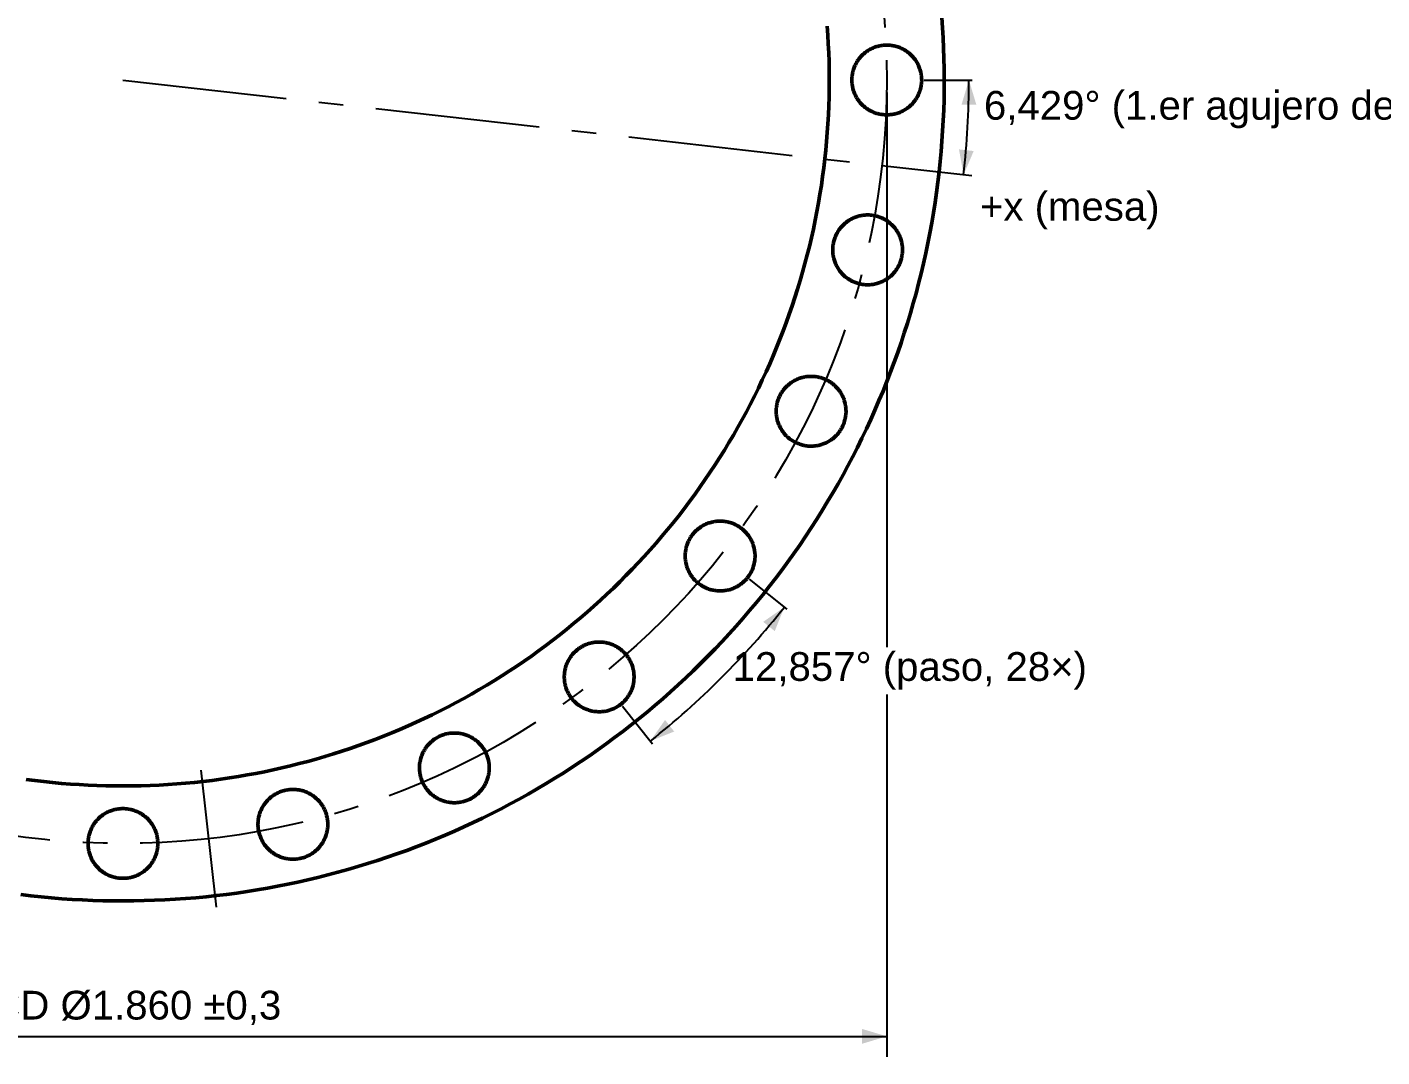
# Model space of a CAD drawing. Header units: millimetres. Extents: x 0 to 841, y 0 to 594.
# Drawn here: x 171.9 to 336.9, y 255.2 to 380.7 of the extents above; entities that cross this region are included whole.
import ezdxf
from ezdxf.enums import TextEntityAlignment as Align

# ---------------------------------------------------------------- set-up
doc = ezdxf.new("R2010")
doc.units = ezdxf.units.MM
doc.linetypes.add('EJE', pattern=[31, 20, -4, 3, -4])
doc.linetypes.add('FANTASMA', pattern=[35, 18, -4, 3, -3, 3, -4])
for name, color, linetype, lineweight in [('COTA', 7, 'CONTINUOUS', 25), ('EJE', 7, 'EJE', 25), ('FANT', 7, 'FANTASMA', 25), ('TXT', 7, 'CONTINUOUS', 25), ('VIS', 7, 'CONTINUOUS', 50)]:
    doc.layers.add(name, color=color, linetype=linetype, lineweight=lineweight)
doc.styles.add('STD', font='LiberationSans-Regular.ttf')

msp = doc.modelspace()

# ---------------------------------------------------------------- linework, layer by layer
at = {"layer": 'COTA'}
for p, q in [((281.16, 374.22), (287.01, 374.22)), ((276.61, 372.72), (276.61, 305.13)), ((259.87, 313.4), (264.45, 309.76)), ((276.61, 299.38), (276.61, 255.23)), ((244.43, 297.96), (248.08, 293.38)), ((90.61, 257.73), (276.61, 257.73))]:
    msp.add_line(p, q, dxfattribs=at)
for start, end in [(-6.4286, 0), (308.5714, 321.4286)]:
    msp.add_arc((183.61, 374.22), 103, start, end, dxfattribs=at)
for points in [[(286.61, 374.22), (285.71, 371.22), (287.51, 371.22)], [(285.96, 362.69), (287.19, 365.57), (285.4, 365.77)], [(264.14, 310.01), (261.56, 308.22), (262.97, 307.1)], [(247.83, 293.7), (250.73, 294.86), (249.61, 296.27)], [(276.61, 257.73), (273.61, 258.63), (273.61, 256.83)]]:
    msp.add_solid(points, dxfattribs=at)
at = {"layer": 'EJE'}
msp.add_line((183.61, 374.22), (286.95, 362.58), dxfattribs=at)
msp.add_circle((183.61, 374.22), 93, dxfattribs=at)
at = {"layer": 'FANT'}
msp.add_line((193.08, 290.16), (194.96, 273.46), dxfattribs=at)
at = {"layer": 'VIS'}
for points in [[(282.98, 363.03), (283.11, 364.28), (283.23, 365.53), (283.33, 366.78), (283.41, 368.04), (283.48, 369.29), (283.54, 370.55), (283.58, 371.8), (283.6, 373.06), (283.61, 374.31), (283.6, 375.57), (283.57, 376.83), (283.53, 378.08), (283.48, 379.34), (283.4, 380.59), (283.32, 381.85)], [(269.07, 364.6), (269.18, 365.67), (269.28, 366.75), (269.37, 367.82), (269.44, 368.9), (269.5, 369.98), (269.55, 371.06), (269.58, 372.14), (269.6, 373.22), (269.61, 374.3), (269.6, 375.38), (269.58, 376.46), (269.54, 377.54), (269.49, 378.62), (269.43, 379.7), (269.36, 380.78)], [(280.83, 373.75), (280.81, 373.63), (280.8, 373.51), (280.77, 373.39), (280.75, 373.28), (280.72, 373.16), (280.69, 373.04), (280.65, 372.93), (280.62, 372.81), (280.57, 372.7), (280.53, 372.59), (280.48, 372.48), (280.43, 372.37), (280.38, 372.26), (280.32, 372.16), (280.26, 372.05), (280.2, 371.95), (280.13, 371.85), (280.06, 371.75), (279.99, 371.65), (279.92, 371.56), (279.84, 371.47), (279.76, 371.38), (279.68, 371.29), (279.59, 371.2), (279.51, 371.12), (279.42, 371.04), (279.33, 370.96), (279.23, 370.88), (279.14, 370.81), (279.04, 370.74), (278.94, 370.67), (278.84, 370.61), (278.74, 370.55), (278.63, 370.49), (278.52, 370.43), (278.42, 370.38), (278.31, 370.33), (278.2, 370.28), (278.08, 370.24), (277.97, 370.2), (277.86, 370.16), (277.74, 370.13), (277.62, 370.1), (277.51, 370.07), (277.39, 370.05), (277.27, 370.03), (277.15, 370.01), (277.03, 370), (276.91, 369.99), (276.79, 369.98), (276.67, 369.98), (276.55, 369.98), (276.43, 369.98), (276.31, 369.99), (276.19, 370), (276.07, 370.01), (275.95, 370.03), (275.83, 370.05), (275.72, 370.07), (275.6, 370.1), (275.48, 370.13), (275.37, 370.16), (275.25, 370.2), (275.14, 370.24), (275.03, 370.28), (274.91, 370.33), (274.81, 370.38), (274.7, 370.43), (274.59, 370.48), (274.49, 370.54), (274.38, 370.6), (274.28, 370.67), (274.18, 370.74), (274.08, 370.81), (273.99, 370.88), (273.89, 370.95), (273.8, 371.03), (273.71, 371.11), (273.63, 371.2), (273.54, 371.28), (273.46, 371.37), (273.38, 371.46), (273.3, 371.55), (273.23, 371.65), (273.16, 371.74), (273.09, 371.84), (273.02, 371.94), (272.96, 372.04), (272.9, 372.15), (272.84, 372.25), (272.79, 372.36), (272.74, 372.47), (272.69, 372.58), (272.64, 372.69), (272.6, 372.81), (272.56, 372.92), (272.53, 373.03), (272.49, 373.15), (272.47, 373.27), (272.44, 373.38), (272.42, 373.5), (272.4, 373.62), (272.38, 373.74), (272.37, 373.86), (272.36, 373.98), (272.36, 374.1), (272.36, 374.22), (272.36, 374.34), (272.36, 374.46), (272.37, 374.58), (272.38, 374.7), (272.4, 374.82), (272.42, 374.94), (272.44, 375.06), (272.46, 375.17), (272.49, 375.29), (272.52, 375.41), (272.56, 375.52), (272.6, 375.64), (272.64, 375.75), (272.68, 375.86), (272.73, 375.97), (272.78, 376.08), (272.84, 376.19), (272.89, 376.29), (272.95, 376.4), (273.02, 376.5), (273.08, 376.6), (273.15, 376.7), (273.22, 376.8), (273.3, 376.89), (273.37, 376.98), (273.45, 377.07), (273.54, 377.16), (273.62, 377.25), (273.71, 377.33), (273.8, 377.41), (273.89, 377.49), (273.98, 377.57), (274.08, 377.64), (274.17, 377.71), (274.27, 377.78), (274.37, 377.84), (274.48, 377.9), (274.58, 377.96), (274.69, 378.02), (274.8, 378.07), (274.91, 378.12), (275.02, 378.17), (275.13, 378.21), (275.24, 378.25), (275.36, 378.29), (275.47, 378.32), (275.59, 378.35), (275.71, 378.38), (275.82, 378.4), (275.94, 378.42), (276.06, 378.44), (276.18, 378.45), (276.3, 378.46), (276.42, 378.47), (276.54, 378.47), (276.66, 378.47), (276.78, 378.47), (276.9, 378.46), (277.02, 378.45), (277.14, 378.44), (277.26, 378.42), (277.38, 378.4), (277.5, 378.38), (277.62, 378.35), (277.73, 378.32), (277.85, 378.29), (277.96, 378.25), (278.07, 378.21), (278.19, 378.17), (278.3, 378.12), (278.41, 378.07), (278.52, 378.02), (278.62, 377.97), (278.73, 377.91), (278.83, 377.85), (278.93, 377.78), (279.03, 377.71), (279.13, 377.64), (279.23, 377.57), (279.32, 377.5), (279.41, 377.42), (279.5, 377.34), (279.59, 377.25), (279.67, 377.17), (279.75, 377.08), (279.83, 376.99), (279.91, 376.9), (279.98, 376.8), (280.06, 376.71), (280.13, 376.61), (280.19, 376.51), (280.25, 376.41), (280.31, 376.3), (280.37, 376.2), (280.43, 376.09), (280.48, 375.98), (280.53, 375.87), (280.57, 375.76), (280.61, 375.64), (280.65, 375.53), (280.69, 375.42), (280.72, 375.3), (280.75, 375.18), (280.77, 375.07), (280.79, 374.95), (280.81, 374.83), (280.83, 374.71), (280.84, 374.59), (280.85, 374.47), (280.85, 374.35), (280.86, 374.23), (280.86, 374.11), (280.85, 373.99), (280.84, 373.87), (280.83, 373.75)], [(171.83, 289.03), (172.9, 288.89), (173.98, 288.77), (175.05, 288.65), (176.13, 288.55), (177.21, 288.46), (178.28, 288.39), (179.36, 288.33), (180.44, 288.28), (181.52, 288.25), (182.6, 288.23), (183.68, 288.23), (184.76, 288.23), (185.84, 288.25), (186.93, 288.29), (188, 288.34), (189.08, 288.4), (190.16, 288.48), (191.24, 288.56), (192.31, 288.67), (193.39, 288.78), (194.46, 288.91), (195.53, 289.06), (196.6, 289.21), (197.67, 289.38), (198.73, 289.57), (199.8, 289.76), (200.86, 289.97), (201.91, 290.2), (202.97, 290.43), (204.02, 290.68), (205.07, 290.95), (206.11, 291.22), (207.15, 291.51), (208.19, 291.81), (209.23, 292.13), (210.26, 292.46), (211.28, 292.8), (212.3, 293.15), (213.32, 293.52), (214.33, 293.9), (215.34, 294.29), (216.34, 294.7), (217.34, 295.12), (218.33, 295.55), (219.31, 295.99), (220.29, 296.44), (221.27, 296.91), (222.24, 297.39), (223.2, 297.88), (224.16, 298.38), (225.11, 298.9), (226.05, 299.43), (226.98, 299.97), (227.91, 300.52), (228.84, 301.08), (229.75, 301.65), (230.66, 302.24), (231.56, 302.84), (232.46, 303.45), (233.34, 304.06), (234.22, 304.69), (235.09, 305.34), (235.95, 305.99), (236.8, 306.65), (237.65, 307.33), (238.48, 308.01), (239.31, 308.7), (240.13, 309.41), (240.94, 310.13), (241.74, 310.85), (242.53, 311.59), (243.32, 312.33), (244.09, 313.09), (244.85, 313.85), (245.61, 314.63), (246.35, 315.41), (247.08, 316.2), (247.81, 317.01), (248.52, 317.82), (249.23, 318.64), (249.92, 319.47), (250.6, 320.3), (251.28, 321.15), (251.94, 322), (252.59, 322.87), (253.23, 323.74), (253.86, 324.62), (254.47, 325.5), (255.08, 326.4), (255.68, 327.3), (256.26, 328.21), (256.83, 329.13), (257.39, 330.05), (257.94, 330.98), (258.48, 331.92), (259.01, 332.86), (259.52, 333.81), (260.02, 334.77), (260.51, 335.73), (260.99, 336.7), (261.45, 337.68), (261.91, 338.66), (262.35, 339.65), (262.78, 340.64), (263.19, 341.64), (263.6, 342.64), (263.99, 343.65), (264.36, 344.66), (264.73, 345.68), (265.08, 346.7), (265.42, 347.72), (265.75, 348.75), (266.06, 349.79), (266.36, 350.83), (266.65, 351.87), (266.92, 352.91), (267.19, 353.96), (267.43, 355.01), (267.67, 356.07), (267.89, 357.13), (268.1, 358.19), (268.29, 359.25), (268.47, 360.31), (268.64, 361.38), (268.8, 362.45), (268.94, 363.52), (269.07, 364.6)], [(171.16, 275), (172.41, 274.85), (173.66, 274.72), (174.91, 274.6), (176.16, 274.5), (177.42, 274.42), (178.67, 274.35), (179.93, 274.29), (181.18, 274.25), (182.44, 274.23), (183.7, 274.23), (184.95, 274.23), (186.21, 274.26), (187.47, 274.3), (188.72, 274.36), (189.98, 274.43), (191.23, 274.52), (192.48, 274.62), (193.73, 274.74), (194.98, 274.87), (196.23, 275.02), (197.47, 275.19), (198.72, 275.37), (199.96, 275.57), (201.2, 275.78), (202.43, 276.01), (203.67, 276.26), (204.9, 276.52), (206.12, 276.79), (207.34, 277.08), (208.56, 277.39), (209.78, 277.71), (210.99, 278.05), (212.19, 278.4), (213.4, 278.77), (214.59, 279.15), (215.79, 279.54), (216.97, 279.96), (218.16, 280.38), (219.33, 280.82), (220.5, 281.28), (221.67, 281.75), (222.83, 282.24), (223.98, 282.74), (225.13, 283.25), (226.27, 283.78), (227.4, 284.32), (228.53, 284.88), (229.64, 285.45), (230.76, 286.04), (231.86, 286.64), (232.96, 287.25), (234.05, 287.88), (235.13, 288.52), (236.2, 289.17), (237.27, 289.84), (238.32, 290.52), (239.37, 291.22), (240.41, 291.92), (241.44, 292.64), (242.46, 293.38), (243.47, 294.12), (244.47, 294.88), (245.46, 295.65), (246.45, 296.44), (247.42, 297.23), (248.38, 298.04), (249.33, 298.86), (250.27, 299.69), (251.21, 300.53), (252.13, 301.39), (253.04, 302.26), (253.94, 303.13), (254.82, 304.02), (255.7, 304.92), (256.56, 305.84), (257.42, 306.76), (258.26, 307.69), (259.09, 308.63), (259.91, 309.59), (260.72, 310.55), (261.51, 311.53), (262.29, 312.51), (263.06, 313.5), (263.82, 314.51), (264.56, 315.52), (265.29, 316.54), (266.01, 317.57), (266.72, 318.61), (267.41, 319.66), (268.09, 320.72), (268.75, 321.78), (269.41, 322.86), (270.04, 323.94), (270.67, 325.03), (271.28, 326.13), (271.88, 327.23), (272.46, 328.35), (273.03, 329.47), (273.59, 330.59), (274.13, 331.73), (274.65, 332.87), (275.17, 334.02), (275.66, 335.17), (276.15, 336.33), (276.62, 337.5), (277.07, 338.67), (277.51, 339.84), (277.94, 341.03), (278.35, 342.22), (278.74, 343.41), (279.12, 344.61), (279.48, 345.81), (279.83, 347.02), (280.17, 348.23), (280.49, 349.44), (280.79, 350.66), (281.08, 351.89), (281.35, 353.11), (281.61, 354.34), (281.85, 355.58), (282.08, 356.81), (282.29, 358.05), (282.49, 359.29), (282.67, 360.53), (282.83, 361.78), (282.98, 363.03)], [(278.5, 353.05), (278.48, 352.94), (278.46, 352.82), (278.44, 352.7), (278.42, 352.58), (278.39, 352.46), (278.36, 352.35), (278.32, 352.23), (278.28, 352.12), (278.24, 352.01), (278.2, 351.89), (278.15, 351.78), (278.1, 351.67), (278.04, 351.57), (277.99, 351.46), (277.93, 351.36), (277.86, 351.25), (277.8, 351.15), (277.73, 351.06), (277.66, 350.96), (277.58, 350.86), (277.51, 350.77), (277.43, 350.68), (277.35, 350.59), (277.26, 350.51), (277.18, 350.42), (277.09, 350.34), (276.99, 350.26), (276.9, 350.19), (276.81, 350.12), (276.71, 350.05), (276.61, 349.98), (276.51, 349.91), (276.4, 349.85), (276.3, 349.79), (276.19, 349.74), (276.08, 349.68), (275.97, 349.64), (275.86, 349.59), (275.75, 349.55), (275.64, 349.51), (275.52, 349.47), (275.41, 349.43), (275.29, 349.4), (275.17, 349.38), (275.06, 349.35), (274.94, 349.33), (274.82, 349.32), (274.7, 349.3), (274.58, 349.29), (274.46, 349.28), (274.34, 349.28), (274.22, 349.28), (274.1, 349.28), (273.98, 349.29), (273.86, 349.3), (273.74, 349.31), (273.62, 349.33), (273.5, 349.35), (273.38, 349.38), (273.27, 349.4), (273.15, 349.43), (273.03, 349.47), (272.92, 349.5), (272.81, 349.54), (272.69, 349.59), (272.58, 349.63), (272.47, 349.68), (272.37, 349.73), (272.26, 349.79), (272.15, 349.85), (272.05, 349.91), (271.95, 349.97), (271.85, 350.04), (271.75, 350.11), (271.66, 350.18), (271.56, 350.26), (271.47, 350.34), (271.38, 350.42), (271.29, 350.5), (271.21, 350.59), (271.13, 350.67), (271.05, 350.76), (270.97, 350.86), (270.9, 350.95), (270.82, 351.05), (270.76, 351.15), (270.69, 351.25), (270.63, 351.35), (270.57, 351.45), (270.51, 351.56), (270.46, 351.67), (270.4, 351.78), (270.36, 351.89), (270.31, 352), (270.27, 352.11), (270.23, 352.22), (270.2, 352.34), (270.16, 352.46), (270.13, 352.57), (270.11, 352.69), (270.09, 352.81), (270.07, 352.93), (270.05, 353.05), (270.04, 353.17), (270.03, 353.29), (270.03, 353.41), (270.02, 353.53), (270.03, 353.65), (270.03, 353.77), (270.04, 353.89), (270.05, 354.01), (270.07, 354.13), (270.09, 354.24), (270.11, 354.36), (270.13, 354.48), (270.16, 354.6), (270.19, 354.71), (270.23, 354.83), (270.27, 354.94), (270.31, 355.06), (270.35, 355.17), (270.4, 355.28), (270.45, 355.39), (270.51, 355.49), (270.56, 355.6), (270.62, 355.7), (270.69, 355.81), (270.75, 355.91), (270.82, 356.01), (270.89, 356.1), (270.97, 356.2), (271.04, 356.29), (271.12, 356.38), (271.2, 356.47), (271.29, 356.55), (271.37, 356.64), (271.46, 356.72), (271.56, 356.8), (271.65, 356.87), (271.74, 356.94), (271.84, 357.02), (271.94, 357.08), (272.04, 357.15), (272.15, 357.21), (272.25, 357.27), (272.36, 357.32), (272.47, 357.38), (272.58, 357.43), (272.69, 357.47), (272.8, 357.52), (272.91, 357.56), (273.03, 357.59), (273.14, 357.63), (273.26, 357.66), (273.38, 357.68), (273.49, 357.71), (273.61, 357.73), (273.73, 357.75), (273.85, 357.76), (273.97, 357.77), (274.09, 357.78), (274.21, 357.78), (274.33, 357.78), (274.45, 357.78), (274.57, 357.77), (274.69, 357.76), (274.81, 357.75), (274.93, 357.73), (275.05, 357.71), (275.17, 357.69), (275.28, 357.66), (275.4, 357.63), (275.52, 357.6), (275.63, 357.56), (275.74, 357.52), (275.86, 357.48), (275.97, 357.43), (276.08, 357.38), (276.18, 357.33), (276.29, 357.27), (276.4, 357.21), (276.5, 357.15), (276.6, 357.09), (276.7, 357.02), (276.8, 356.95), (276.89, 356.88), (276.99, 356.8), (277.08, 356.72), (277.17, 356.64), (277.26, 356.56), (277.34, 356.47), (277.42, 356.39), (277.5, 356.3), (277.58, 356.2), (277.65, 356.11), (277.72, 356.01), (277.79, 355.91), (277.86, 355.81), (277.92, 355.71), (277.98, 355.61), (278.04, 355.5), (278.09, 355.39), (278.15, 355.29), (278.19, 355.17), (278.24, 355.06), (278.28, 354.95), (278.32, 354.84), (278.35, 354.72), (278.39, 354.61), (278.42, 354.49), (278.44, 354.37), (278.46, 354.25), (278.48, 354.13), (278.5, 354.01), (278.51, 353.9), (278.52, 353.78), (278.52, 353.66), (278.52, 353.53), (278.52, 353.41), (278.52, 353.29), (278.51, 353.17), (278.5, 353.05)], [(271.62, 333.4), (271.6, 333.28), (271.59, 333.16), (271.56, 333.04), (271.54, 332.92), (271.51, 332.81), (271.48, 332.69), (271.44, 332.58), (271.41, 332.46), (271.36, 332.35), (271.32, 332.24), (271.27, 332.13), (271.22, 332.02), (271.17, 331.91), (271.11, 331.8), (271.05, 331.7), (270.99, 331.6), (270.92, 331.5), (270.85, 331.4), (270.78, 331.3), (270.71, 331.21), (270.63, 331.11), (270.55, 331.02), (270.47, 330.94), (270.38, 330.85), (270.3, 330.77), (270.21, 330.69), (270.12, 330.61), (270.02, 330.53), (269.93, 330.46), (269.83, 330.39), (269.73, 330.32), (269.63, 330.26), (269.53, 330.2), (269.42, 330.14), (269.31, 330.08), (269.21, 330.03), (269.1, 329.98), (268.99, 329.93), (268.87, 329.89), (268.76, 329.85), (268.65, 329.81), (268.53, 329.78), (268.41, 329.75), (268.3, 329.72), (268.18, 329.7), (268.06, 329.68), (267.94, 329.66), (267.82, 329.65), (267.7, 329.63), (267.58, 329.63), (267.46, 329.62), (267.34, 329.62), (267.22, 329.63), (267.1, 329.63), (266.98, 329.64), (266.86, 329.66), (266.74, 329.67), (266.62, 329.69), (266.51, 329.72), (266.39, 329.75), (266.27, 329.78), (266.16, 329.81), (266.04, 329.85), (265.93, 329.89), (265.82, 329.93), (265.71, 329.97), (265.6, 330.02), (265.49, 330.08), (265.38, 330.13), (265.28, 330.19), (265.17, 330.25), (265.07, 330.32), (264.97, 330.38), (264.87, 330.45), (264.78, 330.53), (264.68, 330.6), (264.59, 330.68), (264.5, 330.76), (264.42, 330.84), (264.33, 330.93), (264.25, 331.02), (264.17, 331.11), (264.09, 331.2), (264.02, 331.3), (263.95, 331.39), (263.88, 331.49), (263.81, 331.59), (263.75, 331.69), (263.69, 331.8), (263.63, 331.9), (263.58, 332.01), (263.53, 332.12), (263.48, 332.23), (263.43, 332.34), (263.39, 332.45), (263.35, 332.57), (263.32, 332.68), (263.28, 332.8), (263.26, 332.92), (263.23, 333.03), (263.21, 333.15), (263.19, 333.27), (263.17, 333.39), (263.16, 333.51), (263.15, 333.63), (263.15, 333.75), (263.15, 333.87), (263.15, 333.99), (263.15, 334.11), (263.16, 334.23), (263.17, 334.35), (263.19, 334.47), (263.21, 334.59), (263.23, 334.71), (263.25, 334.82), (263.28, 334.94), (263.31, 335.06), (263.35, 335.17), (263.39, 335.29), (263.43, 335.4), (263.47, 335.51), (263.52, 335.62), (263.57, 335.73), (263.63, 335.84), (263.68, 335.94), (263.74, 336.05), (263.81, 336.15), (263.87, 336.25), (263.94, 336.35), (264.01, 336.45), (264.09, 336.54), (264.16, 336.63), (264.24, 336.72), (264.33, 336.81), (264.41, 336.9), (264.5, 336.98), (264.59, 337.06), (264.68, 337.14), (264.77, 337.22), (264.87, 337.29), (264.96, 337.36), (265.06, 337.43), (265.16, 337.49), (265.27, 337.55), (265.37, 337.61), (265.48, 337.67), (265.59, 337.72), (265.7, 337.77), (265.81, 337.82), (265.92, 337.86), (266.03, 337.9), (266.15, 337.94), (266.26, 337.97), (266.38, 338), (266.5, 338.03), (266.62, 338.05), (266.73, 338.07), (266.85, 338.09), (266.97, 338.1), (267.09, 338.11), (267.21, 338.12), (267.33, 338.12), (267.45, 338.12), (267.57, 338.12), (267.69, 338.11), (267.81, 338.1), (267.93, 338.09), (268.05, 338.07), (268.17, 338.05), (268.29, 338.03), (268.41, 338), (268.52, 337.97), (268.64, 337.94), (268.75, 337.9), (268.87, 337.86), (268.98, 337.82), (269.09, 337.77), (269.2, 337.72), (269.31, 337.67), (269.41, 337.62), (269.52, 337.56), (269.62, 337.5), (269.72, 337.43), (269.82, 337.36), (269.92, 337.29), (270.02, 337.22), (270.11, 337.15), (270.2, 337.07), (270.29, 336.99), (270.38, 336.9), (270.46, 336.82), (270.54, 336.73), (270.62, 336.64), (270.7, 336.55), (270.77, 336.45), (270.85, 336.36), (270.92, 336.26), (270.98, 336.16), (271.04, 336.05), (271.1, 335.95), (271.16, 335.84), (271.22, 335.74), (271.27, 335.63), (271.32, 335.52), (271.36, 335.41), (271.4, 335.29), (271.44, 335.18), (271.48, 335.06), (271.51, 334.95), (271.54, 334.83), (271.56, 334.71), (271.58, 334.6), (271.6, 334.48), (271.62, 334.36), (271.63, 334.24), (271.64, 334.12), (271.64, 334), (271.65, 333.88), (271.65, 333.76), (271.64, 333.64), (271.63, 333.52), (271.62, 333.4)], [(260.54, 315.76), (260.53, 315.65), (260.51, 315.53), (260.48, 315.41), (260.46, 315.29), (260.43, 315.17), (260.4, 315.06), (260.36, 314.94), (260.33, 314.83), (260.28, 314.72), (260.24, 314.6), (260.19, 314.49), (260.14, 314.38), (260.09, 314.28), (260.03, 314.17), (259.97, 314.07), (259.91, 313.96), (259.84, 313.86), (259.77, 313.77), (259.7, 313.67), (259.63, 313.57), (259.55, 313.48), (259.47, 313.39), (259.39, 313.3), (259.3, 313.22), (259.22, 313.13), (259.13, 313.05), (259.04, 312.97), (258.94, 312.9), (258.85, 312.83), (258.75, 312.76), (258.65, 312.69), (258.55, 312.62), (258.45, 312.56), (258.34, 312.5), (258.23, 312.45), (258.13, 312.39), (258.02, 312.35), (257.91, 312.3), (257.79, 312.26), (257.68, 312.21), (257.57, 312.18), (257.45, 312.14), (257.33, 312.11), (257.22, 312.09), (257.1, 312.06), (256.98, 312.04), (256.86, 312.03), (256.74, 312.01), (256.62, 312), (256.5, 311.99), (256.38, 311.99), (256.26, 311.99), (256.14, 311.99), (256.02, 312), (255.9, 312.01), (255.78, 312.02), (255.66, 312.04), (255.54, 312.06), (255.43, 312.08), (255.31, 312.11), (255.19, 312.14), (255.08, 312.18), (254.96, 312.21), (254.85, 312.25), (254.74, 312.3), (254.63, 312.34), (254.52, 312.39), (254.41, 312.44), (254.3, 312.5), (254.2, 312.56), (254.09, 312.62), (253.99, 312.68), (253.89, 312.75), (253.79, 312.82), (253.7, 312.89), (253.6, 312.97), (253.51, 313.05), (253.42, 313.13), (253.34, 313.21), (253.25, 313.3), (253.17, 313.38), (253.09, 313.47), (253.01, 313.57), (252.94, 313.66), (252.87, 313.76), (252.8, 313.86), (252.73, 313.96), (252.67, 314.06), (252.61, 314.16), (252.55, 314.27), (252.5, 314.38), (252.45, 314.49), (252.4, 314.6), (252.35, 314.71), (252.31, 314.82), (252.27, 314.93), (252.24, 315.05), (252.21, 315.17), (252.18, 315.28), (252.15, 315.4), (252.13, 315.52), (252.11, 315.64), (252.09, 315.76), (252.08, 315.88), (252.07, 316), (252.07, 316.12), (252.07, 316.24), (252.07, 316.36), (252.07, 316.48), (252.08, 316.6), (252.09, 316.72), (252.11, 316.84), (252.13, 316.95), (252.15, 317.07), (252.17, 317.19), (252.2, 317.31), (252.23, 317.42), (252.27, 317.54), (252.31, 317.65), (252.35, 317.77), (252.39, 317.88), (252.44, 317.99), (252.49, 318.1), (252.55, 318.2), (252.6, 318.31), (252.66, 318.41), (252.73, 318.52), (252.79, 318.62), (252.86, 318.72), (252.93, 318.81), (253.01, 318.91), (253.08, 319), (253.16, 319.09), (253.25, 319.18), (253.33, 319.26), (253.42, 319.35), (253.51, 319.43), (253.6, 319.51), (253.69, 319.58), (253.79, 319.65), (253.88, 319.73), (253.98, 319.79), (254.08, 319.86), (254.19, 319.92), (254.29, 319.98), (254.4, 320.03), (254.51, 320.09), (254.62, 320.14), (254.73, 320.18), (254.84, 320.23), (254.95, 320.27), (255.07, 320.3), (255.18, 320.34), (255.3, 320.37), (255.42, 320.39), (255.54, 320.42), (255.65, 320.44), (255.77, 320.46), (255.89, 320.47), (256.01, 320.48), (256.13, 320.49), (256.25, 320.49), (256.37, 320.49), (256.49, 320.49), (256.61, 320.48), (256.73, 320.47), (256.85, 320.46), (256.97, 320.44), (257.09, 320.42), (257.21, 320.4), (257.33, 320.37), (257.44, 320.34), (257.56, 320.31), (257.67, 320.27), (257.79, 320.23), (257.9, 320.19), (258.01, 320.14), (258.12, 320.09), (258.23, 320.04), (258.33, 319.98), (258.44, 319.92), (258.54, 319.86), (258.64, 319.8), (258.74, 319.73), (258.84, 319.66), (258.94, 319.59), (259.03, 319.51), (259.12, 319.43), (259.21, 319.35), (259.3, 319.27), (259.38, 319.18), (259.46, 319.1), (259.54, 319.01), (259.62, 318.91), (259.7, 318.82), (259.77, 318.72), (259.84, 318.62), (259.9, 318.52), (259.96, 318.42), (260.03, 318.32), (260.08, 318.21), (260.14, 318.1), (260.19, 317.99), (260.24, 317.88), (260.28, 317.77), (260.32, 317.66), (260.36, 317.55), (260.4, 317.43), (260.43, 317.32), (260.46, 317.2), (260.48, 317.08), (260.51, 316.96), (260.52, 316.84), (260.54, 316.72), (260.55, 316.61), (260.56, 316.49), (260.57, 316.37), (260.57, 316.24), (260.57, 316.12), (260.56, 316), (260.55, 315.88), (260.54, 315.76)], [(245.81, 301.04), (245.8, 300.92), (245.78, 300.8), (245.76, 300.68), (245.73, 300.56), (245.71, 300.45), (245.67, 300.33), (245.64, 300.22), (245.6, 300.1), (245.56, 299.99), (245.51, 299.88), (245.47, 299.77), (245.41, 299.66), (245.36, 299.55), (245.3, 299.45), (245.24, 299.34), (245.18, 299.24), (245.11, 299.14), (245.05, 299.04), (244.97, 298.94), (244.9, 298.85), (244.82, 298.76), (244.74, 298.67), (244.66, 298.58), (244.58, 298.49), (244.49, 298.41), (244.4, 298.33), (244.31, 298.25), (244.22, 298.17), (244.12, 298.1), (244.02, 298.03), (243.92, 297.96), (243.82, 297.9), (243.72, 297.84), (243.61, 297.78), (243.51, 297.72), (243.4, 297.67), (243.29, 297.62), (243.18, 297.57), (243.07, 297.53), (242.95, 297.49), (242.84, 297.45), (242.72, 297.42), (242.61, 297.39), (242.49, 297.36), (242.37, 297.34), (242.25, 297.32), (242.14, 297.3), (242.02, 297.29), (241.9, 297.28), (241.78, 297.27), (241.66, 297.27), (241.54, 297.27), (241.42, 297.27), (241.29, 297.28), (241.18, 297.29), (241.06, 297.3), (240.94, 297.32), (240.82, 297.34), (240.7, 297.36), (240.58, 297.39), (240.47, 297.42), (240.35, 297.45), (240.24, 297.49), (240.12, 297.53), (240.01, 297.57), (239.9, 297.62), (239.79, 297.67), (239.68, 297.72), (239.57, 297.77), (239.47, 297.83), (239.37, 297.89), (239.26, 297.96), (239.17, 298.03), (239.07, 298.1), (238.97, 298.17), (238.88, 298.24), (238.79, 298.32), (238.7, 298.4), (238.61, 298.49), (238.53, 298.57), (238.44, 298.66), (238.36, 298.75), (238.29, 298.84), (238.21, 298.94), (238.14, 299.03), (238.07, 299.13), (238.01, 299.23), (237.94, 299.33), (237.88, 299.44), (237.83, 299.54), (237.77, 299.65), (237.72, 299.76), (237.67, 299.87), (237.63, 299.98), (237.59, 300.09), (237.55, 300.21), (237.51, 300.32), (237.48, 300.44), (237.45, 300.56), (237.43, 300.67), (237.4, 300.79), (237.38, 300.91), (237.37, 301.03), (237.36, 301.15), (237.35, 301.27), (237.34, 301.39), (237.34, 301.51), (237.34, 301.63), (237.35, 301.75), (237.36, 301.87), (237.37, 301.99), (237.38, 302.11), (237.4, 302.23), (237.42, 302.35), (237.45, 302.46), (237.48, 302.58), (237.51, 302.7), (237.54, 302.81), (237.58, 302.93), (237.62, 303.04), (237.67, 303.15), (237.72, 303.26), (237.77, 303.37), (237.82, 303.48), (237.88, 303.58), (237.94, 303.69), (238, 303.79), (238.07, 303.89), (238.14, 303.99), (238.21, 304.09), (238.28, 304.18), (238.36, 304.27), (238.44, 304.36), (238.52, 304.45), (238.6, 304.54), (238.69, 304.62), (238.78, 304.7), (238.87, 304.78), (238.96, 304.86), (239.06, 304.93), (239.16, 305), (239.26, 305.07), (239.36, 305.13), (239.46, 305.19), (239.57, 305.25), (239.67, 305.31), (239.78, 305.36), (239.89, 305.41), (240, 305.46), (240.11, 305.5), (240.23, 305.54), (240.34, 305.58), (240.46, 305.61), (240.57, 305.64), (240.69, 305.67), (240.81, 305.69), (240.93, 305.71), (241.05, 305.73), (241.17, 305.74), (241.29, 305.75), (241.41, 305.76), (241.53, 305.76), (241.65, 305.76), (241.77, 305.76), (241.89, 305.75), (242.01, 305.74), (242.13, 305.73), (242.25, 305.71), (242.36, 305.69), (242.48, 305.67), (242.6, 305.64), (242.72, 305.61), (242.83, 305.58), (242.95, 305.54), (243.06, 305.5), (243.17, 305.46), (243.28, 305.41), (243.39, 305.36), (243.5, 305.31), (243.61, 305.26), (243.71, 305.2), (243.82, 305.14), (243.92, 305.07), (244.02, 305), (244.11, 304.93), (244.21, 304.86), (244.3, 304.79), (244.4, 304.71), (244.49, 304.63), (244.57, 304.54), (244.66, 304.46), (244.74, 304.37), (244.82, 304.28), (244.9, 304.19), (244.97, 304.09), (245.04, 304), (245.11, 303.9), (245.18, 303.8), (245.24, 303.7), (245.3, 303.59), (245.36, 303.49), (245.41, 303.38), (245.46, 303.27), (245.51, 303.16), (245.56, 303.05), (245.6, 302.93), (245.64, 302.82), (245.67, 302.71), (245.7, 302.59), (245.73, 302.47), (245.76, 302.36), (245.78, 302.24), (245.8, 302.12), (245.81, 302), (245.83, 301.88), (245.83, 301.76), (245.84, 301.64), (245.84, 301.52), (245.84, 301.4), (245.83, 301.28), (245.83, 301.16), (245.81, 301.04)], [(228.18, 289.96), (228.17, 289.84), (228.15, 289.72), (228.13, 289.6), (228.1, 289.48), (228.07, 289.37), (228.04, 289.25), (228, 289.14), (227.97, 289.02), (227.92, 288.91), (227.88, 288.8), (227.83, 288.69), (227.78, 288.58), (227.73, 288.47), (227.67, 288.37), (227.61, 288.26), (227.55, 288.16), (227.48, 288.06), (227.41, 287.96), (227.34, 287.86), (227.27, 287.77), (227.19, 287.68), (227.11, 287.59), (227.03, 287.5), (226.94, 287.41), (226.86, 287.33), (226.77, 287.25), (226.68, 287.17), (226.58, 287.09), (226.49, 287.02), (226.39, 286.95), (226.29, 286.88), (226.19, 286.82), (226.09, 286.76), (225.98, 286.7), (225.87, 286.64), (225.77, 286.59), (225.66, 286.54), (225.55, 286.49), (225.43, 286.45), (225.32, 286.41), (225.21, 286.37), (225.09, 286.34), (224.97, 286.31), (224.86, 286.28), (224.74, 286.26), (224.62, 286.24), (224.5, 286.22), (224.38, 286.21), (224.26, 286.2), (224.14, 286.19), (224.02, 286.19), (223.9, 286.19), (223.78, 286.19), (223.66, 286.2), (223.54, 286.21), (223.42, 286.22), (223.3, 286.24), (223.18, 286.26), (223.07, 286.28), (222.95, 286.31), (222.83, 286.34), (222.72, 286.37), (222.6, 286.41), (222.49, 286.45), (222.38, 286.49), (222.27, 286.54), (222.16, 286.59), (222.05, 286.64), (221.94, 286.69), (221.84, 286.75), (221.73, 286.81), (221.63, 286.88), (221.53, 286.95), (221.43, 287.02), (221.34, 287.09), (221.24, 287.16), (221.15, 287.24), (221.06, 287.32), (220.98, 287.41), (220.89, 287.49), (220.81, 287.58), (220.73, 287.67), (220.65, 287.76), (220.58, 287.86), (220.51, 287.95), (220.44, 288.05), (220.37, 288.15), (220.31, 288.25), (220.25, 288.36), (220.19, 288.46), (220.14, 288.57), (220.09, 288.68), (220.04, 288.79), (219.99, 288.9), (219.95, 289.02), (219.91, 289.13), (219.88, 289.24), (219.85, 289.36), (219.82, 289.48), (219.79, 289.59), (219.77, 289.71), (219.75, 289.83), (219.74, 289.95), (219.72, 290.07), (219.71, 290.19), (219.71, 290.31), (219.71, 290.43), (219.71, 290.55), (219.71, 290.67), (219.72, 290.79), (219.73, 290.91), (219.75, 291.03), (219.77, 291.15), (219.79, 291.27), (219.82, 291.38), (219.84, 291.5), (219.88, 291.62), (219.91, 291.73), (219.95, 291.85), (219.99, 291.96), (220.04, 292.07), (220.08, 292.18), (220.13, 292.29), (220.19, 292.4), (220.25, 292.5), (220.31, 292.61), (220.37, 292.71), (220.43, 292.81), (220.5, 292.91), (220.57, 293.01), (220.65, 293.1), (220.73, 293.19), (220.8, 293.28), (220.89, 293.37), (220.97, 293.46), (221.06, 293.54), (221.15, 293.62), (221.24, 293.7), (221.33, 293.78), (221.43, 293.85), (221.52, 293.92), (221.62, 293.99), (221.73, 294.05), (221.83, 294.11), (221.93, 294.17), (222.04, 294.23), (222.15, 294.28), (222.26, 294.33), (222.37, 294.38), (222.48, 294.42), (222.59, 294.46), (222.71, 294.5), (222.82, 294.53), (222.94, 294.56), (223.06, 294.59), (223.18, 294.61), (223.29, 294.63), (223.41, 294.65), (223.53, 294.66), (223.65, 294.67), (223.77, 294.68), (223.89, 294.68), (224.01, 294.68), (224.13, 294.68), (224.25, 294.67), (224.37, 294.66), (224.49, 294.65), (224.61, 294.63), (224.73, 294.61), (224.85, 294.59), (224.97, 294.56), (225.08, 294.53), (225.2, 294.5), (225.31, 294.46), (225.43, 294.42), (225.54, 294.38), (225.65, 294.33), (225.76, 294.28), (225.87, 294.23), (225.97, 294.18), (226.08, 294.12), (226.18, 294.06), (226.28, 293.99), (226.38, 293.92), (226.48, 293.85), (226.58, 293.78), (226.67, 293.71), (226.76, 293.63), (226.85, 293.55), (226.94, 293.46), (227.02, 293.38), (227.11, 293.29), (227.18, 293.2), (227.26, 293.11), (227.34, 293.01), (227.41, 292.92), (227.48, 292.82), (227.54, 292.72), (227.61, 292.62), (227.67, 292.51), (227.72, 292.41), (227.78, 292.3), (227.83, 292.19), (227.88, 292.08), (227.92, 291.97), (227.96, 291.85), (228, 291.74), (228.04, 291.63), (228.07, 291.51), (228.1, 291.39), (228.12, 291.28), (228.15, 291.16), (228.16, 291.04), (228.18, 290.92), (228.19, 290.8), (228.2, 290.68), (228.21, 290.56), (228.21, 290.44), (228.21, 290.32), (228.2, 290.2), (228.19, 290.08), (228.18, 289.96)], [(208.52, 283.08), (208.51, 282.96), (208.49, 282.84), (208.47, 282.72), (208.44, 282.61), (208.41, 282.49), (208.38, 282.37), (208.35, 282.26), (208.31, 282.14), (208.27, 282.03), (208.22, 281.92), (208.18, 281.81), (208.12, 281.7), (208.07, 281.59), (208.01, 281.49), (207.95, 281.38), (207.89, 281.28), (207.82, 281.18), (207.76, 281.08), (207.68, 280.98), (207.61, 280.89), (207.53, 280.8), (207.45, 280.71), (207.37, 280.62), (207.29, 280.53), (207.2, 280.45), (207.11, 280.37), (207.02, 280.29), (206.93, 280.22), (206.83, 280.14), (206.73, 280.07), (206.63, 280), (206.53, 279.94), (206.43, 279.88), (206.32, 279.82), (206.22, 279.76), (206.11, 279.71), (206, 279.66), (205.89, 279.61), (205.78, 279.57), (205.66, 279.53), (205.55, 279.49), (205.43, 279.46), (205.32, 279.43), (205.2, 279.4), (205.08, 279.38), (204.96, 279.36), (204.85, 279.34), (204.73, 279.33), (204.61, 279.32), (204.49, 279.31), (204.37, 279.31), (204.25, 279.31), (204.12, 279.31), (204, 279.32), (203.89, 279.33), (203.77, 279.34), (203.65, 279.36), (203.53, 279.38), (203.41, 279.4), (203.29, 279.43), (203.18, 279.46), (203.06, 279.49), (202.95, 279.53), (202.83, 279.57), (202.72, 279.61), (202.61, 279.66), (202.5, 279.71), (202.39, 279.76), (202.28, 279.82), (202.18, 279.87), (202.08, 279.94), (201.97, 280), (201.88, 280.07), (201.78, 280.14), (201.68, 280.21), (201.59, 280.29), (201.5, 280.36), (201.41, 280.44), (201.32, 280.53), (201.24, 280.61), (201.15, 280.7), (201.07, 280.79), (201, 280.88), (200.92, 280.98), (200.85, 281.07), (200.78, 281.17), (200.72, 281.27), (200.65, 281.38), (200.59, 281.48), (200.54, 281.59), (200.48, 281.69), (200.43, 281.8), (200.38, 281.91), (200.34, 282.02), (200.3, 282.14), (200.26, 282.25), (200.22, 282.37), (200.19, 282.48), (200.16, 282.6), (200.14, 282.72), (200.11, 282.83), (200.09, 282.95), (200.08, 283.07), (200.07, 283.19), (200.06, 283.31), (200.05, 283.43), (200.05, 283.55), (200.05, 283.67), (200.06, 283.79), (200.07, 283.91), (200.08, 284.03), (200.09, 284.15), (200.11, 284.27), (200.13, 284.39), (200.16, 284.51), (200.19, 284.62), (200.22, 284.74), (200.25, 284.85), (200.29, 284.97), (200.33, 285.08), (200.38, 285.19), (200.43, 285.3), (200.48, 285.41), (200.53, 285.52), (200.59, 285.63), (200.65, 285.73), (200.71, 285.83), (200.78, 285.93), (200.85, 286.03), (200.92, 286.13), (200.99, 286.22), (201.07, 286.32), (201.15, 286.41), (201.23, 286.49), (201.31, 286.58), (201.4, 286.66), (201.49, 286.74), (201.58, 286.82), (201.67, 286.9), (201.77, 286.97), (201.87, 287.04), (201.97, 287.11), (202.07, 287.17), (202.17, 287.24), (202.28, 287.29), (202.38, 287.35), (202.49, 287.4), (202.6, 287.45), (202.71, 287.5), (202.82, 287.54), (202.94, 287.58), (203.05, 287.62), (203.17, 287.65), (203.28, 287.68), (203.4, 287.71), (203.52, 287.73), (203.64, 287.75), (203.76, 287.77), (203.88, 287.79), (204, 287.8), (204.12, 287.8), (204.24, 287.81), (204.36, 287.81), (204.48, 287.8), (204.6, 287.8), (204.72, 287.79), (204.84, 287.77), (204.96, 287.76), (205.07, 287.74), (205.19, 287.71), (205.31, 287.69), (205.43, 287.66), (205.54, 287.62), (205.66, 287.58), (205.77, 287.54), (205.88, 287.5), (205.99, 287.46), (206.1, 287.41), (206.21, 287.35), (206.32, 287.3), (206.42, 287.24), (206.53, 287.18), (206.63, 287.11), (206.73, 287.05), (206.82, 286.98), (206.92, 286.9), (207.01, 286.83), (207.11, 286.75), (207.19, 286.67), (207.28, 286.59), (207.37, 286.5), (207.45, 286.41), (207.53, 286.32), (207.61, 286.23), (207.68, 286.14), (207.75, 286.04), (207.82, 285.94), (207.89, 285.84), (207.95, 285.74), (208.01, 285.63), (208.07, 285.53), (208.12, 285.42), (208.17, 285.31), (208.22, 285.2), (208.27, 285.09), (208.31, 284.98), (208.35, 284.86), (208.38, 284.75), (208.41, 284.63), (208.44, 284.51), (208.47, 284.4), (208.49, 284.28), (208.51, 284.16), (208.52, 284.04), (208.54, 283.92), (208.54, 283.8), (208.55, 283.68), (208.55, 283.56), (208.55, 283.44), (208.54, 283.32), (208.54, 283.2), (208.52, 283.08)], [(187.83, 280.75), (187.81, 280.63), (187.8, 280.51), (187.77, 280.39), (187.75, 280.28), (187.72, 280.16), (187.69, 280.04), (187.65, 279.93), (187.62, 279.81), (187.57, 279.7), (187.53, 279.59), (187.48, 279.48), (187.43, 279.37), (187.38, 279.26), (187.32, 279.16), (187.26, 279.05), (187.2, 278.95), (187.13, 278.85), (187.06, 278.75), (186.99, 278.65), (186.92, 278.56), (186.84, 278.47), (186.76, 278.38), (186.68, 278.29), (186.59, 278.2), (186.51, 278.12), (186.42, 278.04), (186.33, 277.96), (186.23, 277.88), (186.14, 277.81), (186.04, 277.74), (185.94, 277.67), (185.84, 277.61), (185.74, 277.55), (185.63, 277.49), (185.52, 277.43), (185.42, 277.38), (185.31, 277.33), (185.2, 277.28), (185.08, 277.24), (184.97, 277.2), (184.86, 277.16), (184.74, 277.13), (184.62, 277.1), (184.51, 277.07), (184.39, 277.05), (184.27, 277.03), (184.15, 277.01), (184.03, 277), (183.91, 276.99), (183.79, 276.98), (183.67, 276.98), (183.55, 276.98), (183.43, 276.98), (183.31, 276.99), (183.19, 277), (183.07, 277.01), (182.95, 277.03), (182.83, 277.05), (182.72, 277.07), (182.6, 277.1), (182.48, 277.13), (182.37, 277.16), (182.25, 277.2), (182.14, 277.24), (182.03, 277.28), (181.91, 277.33), (181.81, 277.38), (181.7, 277.43), (181.59, 277.48), (181.49, 277.54), (181.38, 277.6), (181.28, 277.67), (181.18, 277.74), (181.08, 277.81), (180.99, 277.88), (180.89, 277.95), (180.8, 278.03), (180.71, 278.11), (180.63, 278.2), (180.54, 278.28), (180.46, 278.37), (180.38, 278.46), (180.3, 278.55), (180.23, 278.65), (180.16, 278.74), (180.09, 278.84), (180.02, 278.94), (179.96, 279.04), (179.9, 279.15), (179.84, 279.25), (179.79, 279.36), (179.74, 279.47), (179.69, 279.58), (179.64, 279.69), (179.6, 279.81), (179.56, 279.92), (179.53, 280.03), (179.49, 280.15), (179.47, 280.27), (179.44, 280.38), (179.42, 280.5), (179.4, 280.62), (179.38, 280.74), (179.37, 280.86), (179.36, 280.98), (179.36, 281.1), (179.36, 281.22), (179.36, 281.34), (179.36, 281.46), (179.37, 281.58), (179.38, 281.7), (179.4, 281.82), (179.42, 281.94), (179.44, 282.06), (179.46, 282.17), (179.49, 282.29), (179.52, 282.41), (179.56, 282.52), (179.6, 282.64), (179.64, 282.75), (179.68, 282.86), (179.73, 282.97), (179.78, 283.08), (179.84, 283.19), (179.89, 283.29), (179.95, 283.4), (180.02, 283.5), (180.08, 283.6), (180.15, 283.7), (180.22, 283.8), (180.3, 283.89), (180.37, 283.98), (180.45, 284.07), (180.54, 284.16), (180.62, 284.25), (180.71, 284.33), (180.8, 284.41), (180.89, 284.49), (180.98, 284.57), (181.08, 284.64), (181.17, 284.71), (181.27, 284.78), (181.37, 284.84), (181.48, 284.9), (181.58, 284.96), (181.69, 285.02), (181.8, 285.07), (181.91, 285.12), (182.02, 285.17), (182.13, 285.21), (182.24, 285.25), (182.36, 285.29), (182.47, 285.32), (182.59, 285.35), (182.71, 285.38), (182.82, 285.4), (182.94, 285.42), (183.06, 285.44), (183.18, 285.45), (183.3, 285.46), (183.42, 285.47), (183.54, 285.47), (183.66, 285.47), (183.78, 285.47), (183.9, 285.46), (184.02, 285.45), (184.14, 285.44), (184.26, 285.42), (184.38, 285.4), (184.5, 285.38), (184.62, 285.35), (184.73, 285.32), (184.85, 285.29), (184.96, 285.25), (185.07, 285.21), (185.19, 285.17), (185.3, 285.12), (185.41, 285.07), (185.52, 285.02), (185.62, 284.97), (185.73, 284.91), (185.83, 284.85), (185.93, 284.78), (186.03, 284.71), (186.13, 284.64), (186.23, 284.57), (186.32, 284.5), (186.41, 284.42), (186.5, 284.34), (186.59, 284.25), (186.67, 284.17), (186.75, 284.08), (186.83, 283.99), (186.91, 283.9), (186.98, 283.8), (187.06, 283.71), (187.13, 283.61), (187.19, 283.51), (187.25, 283.41), (187.31, 283.3), (187.37, 283.2), (187.43, 283.09), (187.48, 282.98), (187.53, 282.87), (187.57, 282.76), (187.61, 282.64), (187.65, 282.53), (187.69, 282.42), (187.72, 282.3), (187.75, 282.18), (187.77, 282.07), (187.79, 281.95), (187.81, 281.83), (187.83, 281.71), (187.84, 281.59), (187.85, 281.47), (187.85, 281.35), (187.86, 281.23), (187.86, 281.11), (187.85, 280.99), (187.84, 280.87), (187.83, 280.75)]]:
    msp.add_lwpolyline(points, dxfattribs=at)

# ---------------------------------------------------------------- texts
at = {"layer": 'TXT', "style": 'STD'}
for s, p in [('6,429° (1.er agujero desde +x)', (288.44, 368.34)), ('12,857° (paso, 28×)', (257.85, 299.98))]:
    msp.add_text(s, height=3.5, dxfattribs=at).set_placement(p, align=Align.BOTTOM_LEFT)
msp.add_text('+x (mesa)', height=3.5, dxfattribs=at).set_placement((287.95, 360.58), align=Align.TOP_LEFT)
msp.add_text('PCD Ø1.860 ±0,3', height=3.5, dxfattribs=at).set_placement((183.61, 258.73), align=Align.BOTTOM_CENTER)

doc.saveas('drawing.dxf')
